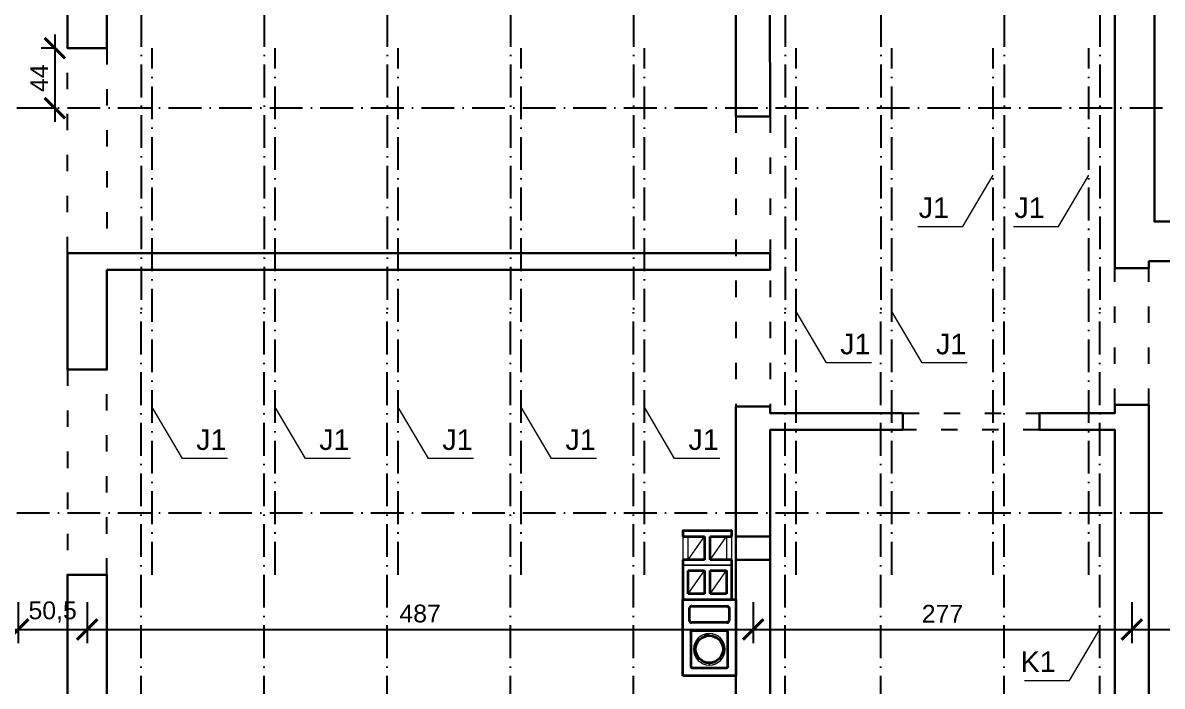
# Model space of a CAD drawing. Header units: millimetres. Extents: x 4647 to 73915, y -13612 to -8141.
# Drawn here: x 48518 to 49352, y -11165 to -10680 of the extents above; entities that cross this region are included whole.
import ezdxf

# ---------------------------------------------------------------- set-up
doc = ezdxf.new("R2010")
doc.units = ezdxf.units.MM
doc.linetypes.add('ACAD_ISO03W100', pattern=[30, 12, -18])
doc.linetypes.add('ACAD_ISO10W100', pattern=[18.5, 12, -3, 0.5, -3])
for name, color, linetype, lineweight in [('2D - Ogólne_Nr_Pióra__21', 7, 'Continuous', 35), ('a_beton_c', 3, 'ACAD_ISO03W100', 25), ('a_murowane_b', 20, 'Continuous', 30), ('a_murowane_c', 20, 'ACAD_ISO03W100', 13), ('a_opisy', 252, 'Continuous', 9), ('a_wymiary', 250, 'Continuous', 9), ('Konstrukcja - Ogólne_Nr_Pióra__1', 7, 'Continuous', 5), ('Konstrukcja - Ogólne_Nr_Pióra__21', 7, 'Continuous', 35)]:
    doc.layers.add(name, color=color, linetype=linetype, lineweight=lineweight)
doc.layers.add('Konstrukcja - Ogólne', color=7, linetype='Continuous')
doc.layers.add('Konstrukcja - Ogólne_Nr_Pióra__3', color=7, linetype='Continuous', lineweight=5, true_color=0xff6600)
doc.layers.add('Konstrukcja - Ogólne_Nr_Pióra__5', color=7, linetype='Continuous', lineweight=5, true_color=0x40a5ff)
doc.styles.get("Standard").update_dxf_attribs({"font": 'arial.ttf'})
doc.dimstyles.new('1-100', dxfattribs={"dimtxt": 13, "dimasz": 15, "dimexe": 10, "dimexo": 20, "dimgap": 5, "dimtad": 1, "dimdec": 1, "dimrnd": 0.5, "dimtxsty": 'Standard', "dimblk": 'ARCHTICK', "dimcen": 0.09, "dimdle": 10, "dimadec": 0, "dimazin": 0, "dimtfac": 1, "dimtdec": 1, "dimtofl": 0, "dimtmove": 0, "dimatfit": 3, "dimfxl": 10, "dimfxlon": 1, "dimtolj": 1, "dimtzin": 0, "dimarcsym": 0})

# ---------------------------------------------------------------- blocks, each defined once
blk = doc.blocks.new('*X93')
at = {"layer": 'Konstrukcja - Ogólne_Nr_Pióra__1', "linetype": 'Continuous'}
for p, q in [((15, 28.87), (15, 29.79)), ((15.68, 28.48), (15, 28.87)), ((25, 28.87), (23.77, 28.16)), ((23.77, 28.16), (25, 28.87)), ((26.99, 27.72), (25, 28.87)), ((25, 28.87), (26.99, 27.72)), ((9.67, 20.02), (8.1, 19.11)), ((8.1, 19.11), (9.67, 20.01)), ((30, 23.23), (30, 20.21)), ((30, 20.21), (30, 23.23)), ((30, 20.21), (30.96, 19.65)), ((30.96, 19.65), (30, 20.21)), ((20, 8.66), (17.7, 9.99)), ((22.3, 9.99), (20, 8.66)), ((20, 8.66), (22.3, 9.99)), ((20, 8.13), (20, 8.66)), ((20, 8.66), (20, 8.13)), ((23.7, 10.8), (25, 11.55)), ((25, 11.55), (23.71, 10.8)), ((26.43, 10.72), (25, 11.55)), ((25, 11.55), (26.43, 10.72))]:
    blk.add_line(p, q, dxfattribs=at)
blk = doc.blocks.new('SCHIEDEL_Rondo_01')
at = {"layer": 'Konstrukcja - Ogólne_Nr_Pióra__21', "linetype": 'Continuous'}
for p, q in [((0, 39), (56, 39)), ((0, 0), (0, 39)), ((40.5, 34), (49.5, 34)), ((56, 39), (56, 0)), ((6, 32), (6, 7)), ((32, 33), (7, 33)), ((33, 7), (33, 32)), ((39, 6.5), (39, 32.5)), ((51, 32.5), (51, 6.5)), ((56, 0), (0, 0)), ((7, 6), (32, 6)), ((49.5, 5), (40.5, 5))]:
    blk.add_line(p, q, dxfattribs=at)
blk.add_circle((19.5, 19.5), 10, dxfattribs=at)
for centre, radius, start, end in [((40.5, 32.5), 1.5, 90, 180), ((49.5, 32.5), 1.5, 0, 90), ((7, 32), 1, 90, 180), ((32, 32), 1, 0, 90), ((7, 7), 1, 180, 270), ((32, 7), 1, 270, 0), ((40.5, 6.5), 1.5, 180, 270), ((49.5, 6.5), 1.5, 270, 0)]:
    blk.add_arc(centre, radius, start, end, dxfattribs=at)
for p in [(40.5, 34), (6, 32), (32, 33), (51, 32.5), (7, 6), (33, 7), (39, 6.5), (49.5, 5)]:
    blk.add_point(p, dxfattribs=at)
at = {"layer": 'Konstrukcja - Ogólne_Nr_Pióra__3', "linetype": 'Continuous'}
for radius, start, end in [(11.5, 0, 180), (10, 0, 180), (11.5, 180, 0), (10, 180, 0)]:
    blk.add_arc((19.5, 19.5), radius, start, end, dxfattribs=at)
at = {"layer": 'Konstrukcja - Ogólne', "linetype": 'Continuous'}
blk.add_blockref('*X93', (0, 0), dxfattribs=at)
blk = doc.blocks.new('_ArchTick')
at = {"color": 0, "linetype": 'ByBlock', "const_width": 0.15}
blk.add_lwpolyline([(-0.5, -0.5), (0.5, 0.5)], dxfattribs=at)
blk = doc.blocks.new('*D816')
at = {"layer": 'a_wymiary', "color": 0, "lineweight": -2, "transparency": 16777216}
for p, q in [((48515.03, -11103.3), (48515.03, -11133.3)), ((48565.53, -11103.3), (48565.53, -11133.3)), ((48505.03, -11123.3), (48575.53, -11123.3))]:
    blk.add_line(p, q, dxfattribs=at)
at = {"layer": 'DEFPOINTS', "color": 0, "transparency": 16777216}
for p in [(48515.03, -11038.23), (48565.53, -11083.23), (48565.53, -11123.3)]:
    blk.add_point(p, dxfattribs=at)
at = {"layer": 'a_wymiary', "color": 0, "lineweight": -2, "transparency": 16777216, "xscale": 15, "yscale": 15, "zscale": 15, "rotation": 180}
blk.add_blockref('_ArchTick', (48515.03, -11123.3), dxfattribs=at)
at = {"layer": 'a_wymiary', "color": 0, "lineweight": -2, "transparency": 16777216, "xscale": 15, "yscale": 15, "zscale": 15}
blk.add_blockref('_ArchTick', (48565.53, -11123.3), dxfattribs=at)
at = {"layer": 'a_wymiary', "color": 0, "transparency": 16777216, "insert": (48540.28, -11110.49), "char_height": 13, "attachment_point": 5}
blk.add_mtext('\\A1;50,5', dxfattribs=at)
blk = doc.blocks.new('*D817')
at = {"layer": 'a_wymiary', "color": 0, "lineweight": -2, "transparency": 16777216}
for p, q in [((48565.53, -11103.3), (48565.53, -11133.3)), ((49052.53, -11103.3), (49052.53, -11133.3)), ((48555.53, -11123.3), (49062.53, -11123.3))]:
    blk.add_line(p, q, dxfattribs=at)
at = {"layer": 'DEFPOINTS', "color": 0, "transparency": 16777216}
for p in [(49052.53, -11055.23), (48565.53, -11083.23), (49052.53, -11123.3)]:
    blk.add_point(p, dxfattribs=at)
at = {"layer": 'a_wymiary', "color": 0, "lineweight": -2, "transparency": 16777216, "xscale": 15, "yscale": 15, "zscale": 15, "rotation": 180}
blk.add_blockref('_ArchTick', (48565.53, -11123.3), dxfattribs=at)
at = {"layer": 'a_wymiary', "color": 0, "lineweight": -2, "transparency": 16777216, "xscale": 15, "yscale": 15, "zscale": 15}
blk.add_blockref('_ArchTick', (49052.53, -11123.3), dxfattribs=at)
at = {"layer": 'a_wymiary', "color": 0, "transparency": 16777216, "insert": (48809.03, -11111.66), "char_height": 13, "attachment_point": 5}
blk.add_mtext('\\A1;487', dxfattribs=at)
blk = doc.blocks.new('*D818')
at = {"layer": 'a_wymiary', "color": 0, "lineweight": -2, "transparency": 16777216}
for p, q in [((49052.53, -11103.3), (49052.53, -11133.3)), ((49329.53, -11103.3), (49329.53, -11133.3)), ((49042.53, -11123.3), (49339.53, -11123.3))]:
    blk.add_line(p, q, dxfattribs=at)
at = {"layer": 'DEFPOINTS', "color": 0, "transparency": 16777216}
for p in [(49329.53, -10959.04), (49052.53, -11055.23), (49329.53, -11123.3)]:
    blk.add_point(p, dxfattribs=at)
at = {"layer": 'a_wymiary', "color": 0, "lineweight": -2, "transparency": 16777216, "xscale": 15, "yscale": 15, "zscale": 15, "rotation": 180}
blk.add_blockref('_ArchTick', (49052.53, -11123.3), dxfattribs=at)
at = {"layer": 'a_wymiary', "color": 0, "lineweight": -2, "transparency": 16777216, "xscale": 15, "yscale": 15, "zscale": 15}
blk.add_blockref('_ArchTick', (49329.53, -11123.3), dxfattribs=at)
at = {"layer": 'a_wymiary', "color": 0, "transparency": 16777216, "insert": (49191.03, -11111.77), "char_height": 13, "attachment_point": 5}
blk.add_mtext('\\A1;277', dxfattribs=at)
blk = doc.blocks.new('*D819')
at = {"layer": 'a_wymiary', "color": 0, "lineweight": -2, "transparency": 16777216}
for p, q in [((49329.53, -11103.3), (49329.53, -11133.3)), ((49816.53, -11103.3), (49816.53, -11133.3)), ((49319.53, -11123.3), (49826.53, -11123.3))]:
    blk.add_line(p, q, dxfattribs=at)
at = {"layer": 'DEFPOINTS', "color": 0, "transparency": 16777216}
for p in [(49816.53, -10854.04), (49329.53, -10959.04), (49816.53, -11123.3)]:
    blk.add_point(p, dxfattribs=at)
at = {"layer": 'a_wymiary', "color": 0, "lineweight": -2, "transparency": 16777216, "xscale": 15, "yscale": 15, "zscale": 15, "rotation": 180}
blk.add_blockref('_ArchTick', (49329.53, -11123.3), dxfattribs=at)
at = {"layer": 'a_wymiary', "color": 0, "lineweight": -2, "transparency": 16777216, "xscale": 15, "yscale": 15, "zscale": 15}
blk.add_blockref('_ArchTick', (49816.53, -11123.3), dxfattribs=at)
at = {"layer": 'a_wymiary', "color": 0, "transparency": 16777216, "insert": (49573.03, -11111.66), "char_height": 13, "attachment_point": 5}
blk.add_mtext('\\A1;487', dxfattribs=at)
blk = doc.blocks.new('*D856')
at = {"layer": 'a_wymiary', "color": 0, "lineweight": -2, "transparency": 16777216}
for p, q in [((48541.91, -10688.23), (48541.91, -10752.21)), ((48541.91, -10698.23), (48531.91, -10698.23)), ((48541.91, -10742.21), (48531.91, -10742.21))]:
    blk.add_line(p, q, dxfattribs=at)
at = {"layer": 'DEFPOINTS', "color": 0, "transparency": 16777216}
for p in [(48551.03, -10698.23), (48541.91, -10742.21), (48551.03, -10742.21)]:
    blk.add_point(p, dxfattribs=at)
at = {"layer": 'a_wymiary', "color": 0, "lineweight": -2, "transparency": 16777216, "xscale": 15, "yscale": 15, "zscale": 15}
for p, rotation in [((48541.91, -10698.23), 90), ((48541.91, -10742.21), 270)]:
    blk.add_blockref('_ArchTick', p, dxfattribs=dict(at, rotation=rotation))
at = {"layer": 'a_wymiary', "color": 0, "transparency": 16777216, "insert": (48530.41, -10720.22), "char_height": 13, "attachment_point": 5, "rotation": 90}
blk.add_mtext('\\A1;44', dxfattribs=at)

msp = doc.modelspace()

# ---------------------------------------------------------------- linework, layer by layer
at = {"color": 1, "linetype": 'ACAD_ISO10W100', "ltscale": 2}
for points in [[(48605.03, -10340.23), (48605.03, -10890.22)], [(48695.03, -10340.23), (48695.03, -10890.22)], [(48785.03, -10340.23), (48785.03, -10890.22)], [(48875.03, -10340.23), (48875.03, -10890.22)], [(48965.03, -10340.23), (48965.03, -10890.22)], [(49076.03, -10340.23), (49076.03, -10890.22)], [(49146.03, -10340.23), (49146.03, -10890.22)], [(49236.03, -10340.23), (49236.03, -10890.22)], [(49306.03, -10340.23), (49306.03, -10890.22)], [(48613.03, -11083.23), (48613.03, -10698.23)], [(48703.03, -11083.23), (48703.03, -10698.23)], [(48793.03, -11083.23), (48793.03, -10698.23)], [(48883.03, -11083.23), (48883.03, -10698.23)], [(48973.03, -11083.23), (48973.03, -10698.23)], [(49084.03, -11083.23), (49084.03, -10698.23)], [(49154.03, -11083.23), (49154.03, -10698.23)], [(49228.03, -11083.23), (49228.03, -10698.23)], [(49298.03, -11083.23), (49298.03, -10698.23)], [(49870.03, -10742.21), (48512.03, -10742.21)], [(48605.03, -11440.21), (48605.03, -10890.22)], [(48695.03, -11440.21), (48695.03, -10890.22)], [(48785.03, -11440.21), (48785.03, -10890.22)], [(48875.03, -11440.21), (48875.03, -10890.22)], [(48965.03, -11440.21), (48965.03, -10890.22)], [(49076.03, -11440.21), (49076.03, -10890.22)], [(49146.03, -11440.21), (49146.03, -10890.22)], [(49236.03, -11440.21), (49236.03, -10890.22)], [(49306.03, -11440.21), (49306.03, -10890.22)], [(49870.03, -11038.23), (48512.03, -11038.23)]]:
    msp.add_lwpolyline(points, dxfattribs=at)
at = {"layer": '2D - Ogólne_Nr_Pióra__21', "linetype": 'Continuous'}
for p, q in [((49001.03, -11055.23), (49017.03, -11055.23)), ((49017.03, -11055.23), (49017.03, -11072.23)), ((49021.03, -11055.23), (49037.03, -11055.23)), ((49021.03, -11072.23), (49021.03, -11055.23)), ((49017.03, -11072.23), (49001.03, -11072.23)), ((49037.03, -11072.23), (49021.03, -11072.23)), ((49005.03, -11080.23), (49017.03, -11080.23)), ((49005.03, -11097.23), (49005.03, -11080.23)), ((49017.03, -11080.23), (49017.03, -11097.23)), ((49021.03, -11080.23), (49033.03, -11080.23)), ((49021.03, -11097.23), (49021.03, -11080.23)), ((49033.03, -11080.23), (49033.03, -11097.23)), ((49017.03, -11097.23), (49005.03, -11097.23)), ((49033.03, -11097.23), (49021.03, -11097.23))]:
    msp.add_line(p, q, dxfattribs=at)
at = {"layer": '2D - Ogólne_Nr_Pióra__21', "linetype": 'Continuous', "flags": 128}
for points in [[(49037.03, -11055.23), (49037.03, -11051.23), (49001.03, -11051.23), (49001.03, -11055.23)], [(49001.03, -11072.23), (49001.03, -11101.23), (49037.03, -11101.23), (49037.03, -11072.23)]]:
    msp.add_lwpolyline(points, dxfattribs=at)
at = {"layer": 'a_beton_c'}
for points in [[(48551.03, -10848.23), (48551.03, -10698.23)], [(48580.03, -10698.23), (48580.03, -10848.23)], [(49040.03, -10748.23), (49040.03, -10960.23)], [(49065.03, -10748.23), (49065.03, -10960.23)], [(49317.03, -10959.04), (49317.03, -10859.04)], [(49342.03, -10959.04), (49342.03, -10859.04)], [(48551.03, -10933.23), (48551.03, -11083.23)], [(48580.03, -11083.23), (48580.03, -10933.23)], [(49162.03, -10965.23), (49262.03, -10965.23)], [(49262.03, -10977.23), (49162.03, -10977.23)]]:
    msp.add_lwpolyline(points, dxfattribs=at)
at = {"layer": 'a_murowane_b'}
msp.add_lwpolyline([(48580.03, -10698.23), (48551.03, -10698.23), (48551.03, -10401.23), (49407.03, -10401.23), (49407.03, -10430.23), (49361.03, -10430.23), (49346.03, -10430.23), (49346.03, -10825.04), (49422.03, -10825.04), (49422.03, -10854.04), (49342.03, -10854.04), (49342.03, -10859.04), (49317.03, -10859.04), (49317.03, -10430.23), (49064.03, -10430.23), (49065.03, -10748.23), (49040.03, -10748.23), (49040.03, -10430.23), (48580.03, -10430.23)], close=True, dxfattribs=at)
for points in [[(48580.03, -10860.23), (48580.03, -10933.23), (48551.03, -10933.23), (48551.03, -10848.23), (48580.03, -10848.23)], [(48580.03, -10848.23), (49065.03, -10848.23), (49065.03, -10860.23), (48580.03, -10860.23)], [(49802.03, -11350.23), (49342.03, -11350.23), (49342.03, -10959.04), (49317.03, -10959.04), (49317.03, -10965.23), (49262.03, -10965.23), (49262.03, -10977.23), (49317.03, -10977.23), (49317.03, -11350.23), (49065.03, -11350.23), (49065.03, -10977.23), (49162.03, -10977.23), (49162.03, -10965.23), (49065.03, -10965.23), (49065.03, -10960.23), (49040.03, -10960.23), (49040.03, -11350.23), (48580.03, -11350.23), (48580.03, -11083.23), (48551.03, -11083.23), (48551.03, -11379.23), (49831.03, -11379.23)], [(49040.03, -11055.23), (49065.03, -11055.23)], [(49040.03, -11072.23), (49065.03, -11072.23)]]:
    msp.add_lwpolyline(points, dxfattribs=at)
at = {"layer": 'a_murowane_c', "linetype": 'Continuous'}
for points in [[(49040.03, -11055.23), (49040.03, -11072.23)], [(49065.03, -11055.23), (49065.03, -11072.23)]]:
    msp.add_lwpolyline(points, dxfattribs=at)
at = {"layer": 'a_opisy'}
for p, q in [((49205.89, -10828.65), (49228.03, -10791.05)), ((49275.89, -10828.65), (49298.03, -10791.05)), ((49172.93, -10828.65), (49205.89, -10828.65)), ((49242.93, -10828.65), (49275.89, -10828.65)), ((49106.16, -10928.33), (49084.03, -10890.73)), ((49176.16, -10928.33), (49154.03, -10890.73)), ((49139.12, -10928.33), (49106.16, -10928.33)), ((49209.12, -10928.33), (49176.16, -10928.33)), ((48635.16, -10998.23), (48613.03, -10960.63)), ((48725.16, -10998.23), (48703.03, -10960.63)), ((48815.16, -10998.23), (48793.03, -10960.63)), ((48905.16, -10998.23), (48883.03, -10960.63)), ((48995.16, -10998.23), (48973.03, -10960.63)), ((48668.12, -10998.23), (48635.16, -10998.23)), ((48758.12, -10998.23), (48725.16, -10998.23)), ((48848.12, -10998.23), (48815.16, -10998.23)), ((48938.12, -10998.23), (48905.16, -10998.23)), ((49028.12, -10998.23), (48995.16, -10998.23)), ((49283.89, -11160.56), (49306.03, -11122.96)), ((49250.93, -11160.56), (49283.89, -11160.56))]:
    msp.add_line(p, q, dxfattribs=at)
at = {"layer": 'Konstrukcja - Ogólne_Nr_Pióra__5', "linetype": 'Continuous'}
for p, q in [((49037.03, -11051.23), (49001.03, -11051.23)), ((49001.03, -11051.23), (49001.03, -11076.23)), ((49005.03, -11072.23), (49005.03, -11055.23)), ((49005.03, -11072.23), (49017.03, -11055.23)), ((49021.03, -11072.23), (49033.03, -11055.23)), ((49033.03, -11055.23), (49033.03, -11072.23)), ((49037.03, -11076.23), (49037.03, -11051.23)), ((49037.03, -11076.23), (49001.03, -11076.23)), ((49001.03, -11076.23), (49001.03, -11101.23)), ((49001.03, -11076.23), (49037.03, -11076.23)), ((49005.03, -11097.23), (49017.03, -11080.23)), ((49021.03, -11097.23), (49033.03, -11080.23)), ((49037.03, -11101.23), (49037.03, -11076.23)), ((49001.03, -11101.23), (49037.03, -11101.23))]:
    msp.add_line(p, q, dxfattribs=at)

# ---------------------------------------------------------------- block references
at = {"layer": 'Konstrukcja - Ogólne', "linetype": 'Continuous', "rotation": 90}
msp.add_blockref('SCHIEDEL_Rondo_01', (49040.03, -11157.23), dxfattribs=at)

# ---------------------------------------------------------------- texts
at = {"layer": 'a_opisy', "char_height": 15, "width": 34.3646}
for s, insert, attachment_point in [('J1 ', (49195.76, -10807.41), 3), ('J1 ', (49265.76, -10807.41), 3), ('J1 ', (49116.29, -10907.09), 1), ('J1 ', (49186.29, -10907.09), 1), ('J1 ', (48645.29, -10976.99), 1), ('J1 ', (48735.29, -10976.99), 1), ('J1 ', (48825.29, -10976.99), 1), ('J1 ', (48915.29, -10976.99), 1), ('J1 ', (49005.29, -10976.99), 1), ('K1 ', (49273.76, -11139.32), 3)]:
    msp.add_mtext(s, dxfattribs=dict(at, insert=insert, attachment_point=attachment_point))

# ---------------------------------------------------------------- dimensions: what is measured, and where the dimension line sits
at = {"layer": 'a_wymiary'}
dim = msp.add_linear_dim(base=(48541.91, -10742.21), p1=(48551.03, -10698.23), p2=(48551.03, -10742.21), angle=90, dimstyle='1-100', override={"dimfxl": 20}, dxfattribs=at)
dim.commit()
dim.dimension.update_dxf_attribs({"geometry": '*D856', "text_midpoint": (48530.41, -10720.22)})
for base, p1, p2, override, picture, middle in [((49816.53, -11123.3), (49329.53, -10959.04), (49816.53, -10854.04), {"dimtmove": 1, "dimfxl": 20}, '*D819', (49573.03, -11111.66)), ((49329.53, -11123.3), (49052.53, -11055.23), (49329.53, -10959.04), {"dimtmove": 1, "dimfxl": 20}, '*D818', (49191.03, -11111.77)), ((48565.53, -11123.3), (48515.03, -11038.23), (48565.53, -11083.23), {"dimfxl": 20}, '*D816', (48540.28, -11110.49)), ((49052.53, -11123.3), (48565.53, -11083.23), (49052.53, -11055.23), {"dimtmove": 1, "dimfxl": 20}, '*D817', (48809.03, -11111.66))]:
    dim = msp.add_linear_dim(base=base, p1=p1, p2=p2, dimstyle='1-100', override=override, dxfattribs=at)
    dim.commit()
    dim.dimension.update_dxf_attribs({"geometry": picture, "text_midpoint": middle})

doc.saveas('drawing.dxf')
